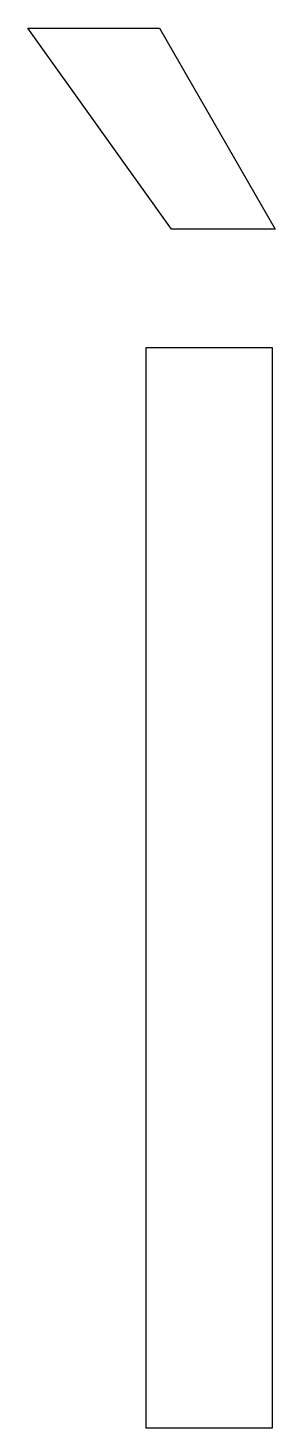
# Model space of a CAD drawing. Extents: x 0 to 2.3, y 0 to 13.1.
import ezdxf

# ---------------------------------------------------------------- set-up
doc = ezdxf.new("R2010")
doc.units = 0
doc.layers.get('0').update_dxf_attribs({"linetype": 'CONTINUOUS'})

msp = doc.modelspace()

# ---------------------------------------------------------------- linework, layer by layer
at = {"color": 0}
for p, q in [((1.34722, 11.25), (0, 13.1389)), ((0, 13.1389), (1.23611, 13.1389)), ((1.23611, 13.1389), (2.31944, 11.25)), ((2.31944, 11.25), (1.34722, 11.25)), ((1.11111, 0), (1.11111, 10.1389)), ((1.11111, 10.1389), (2.29167, 10.1389)), ((2.29167, 10.1389), (2.29167, 0)), ((2.29167, 0), (1.11111, 0))]:
    msp.add_line(p, q, dxfattribs=at)

doc.saveas('drawing.dxf')
